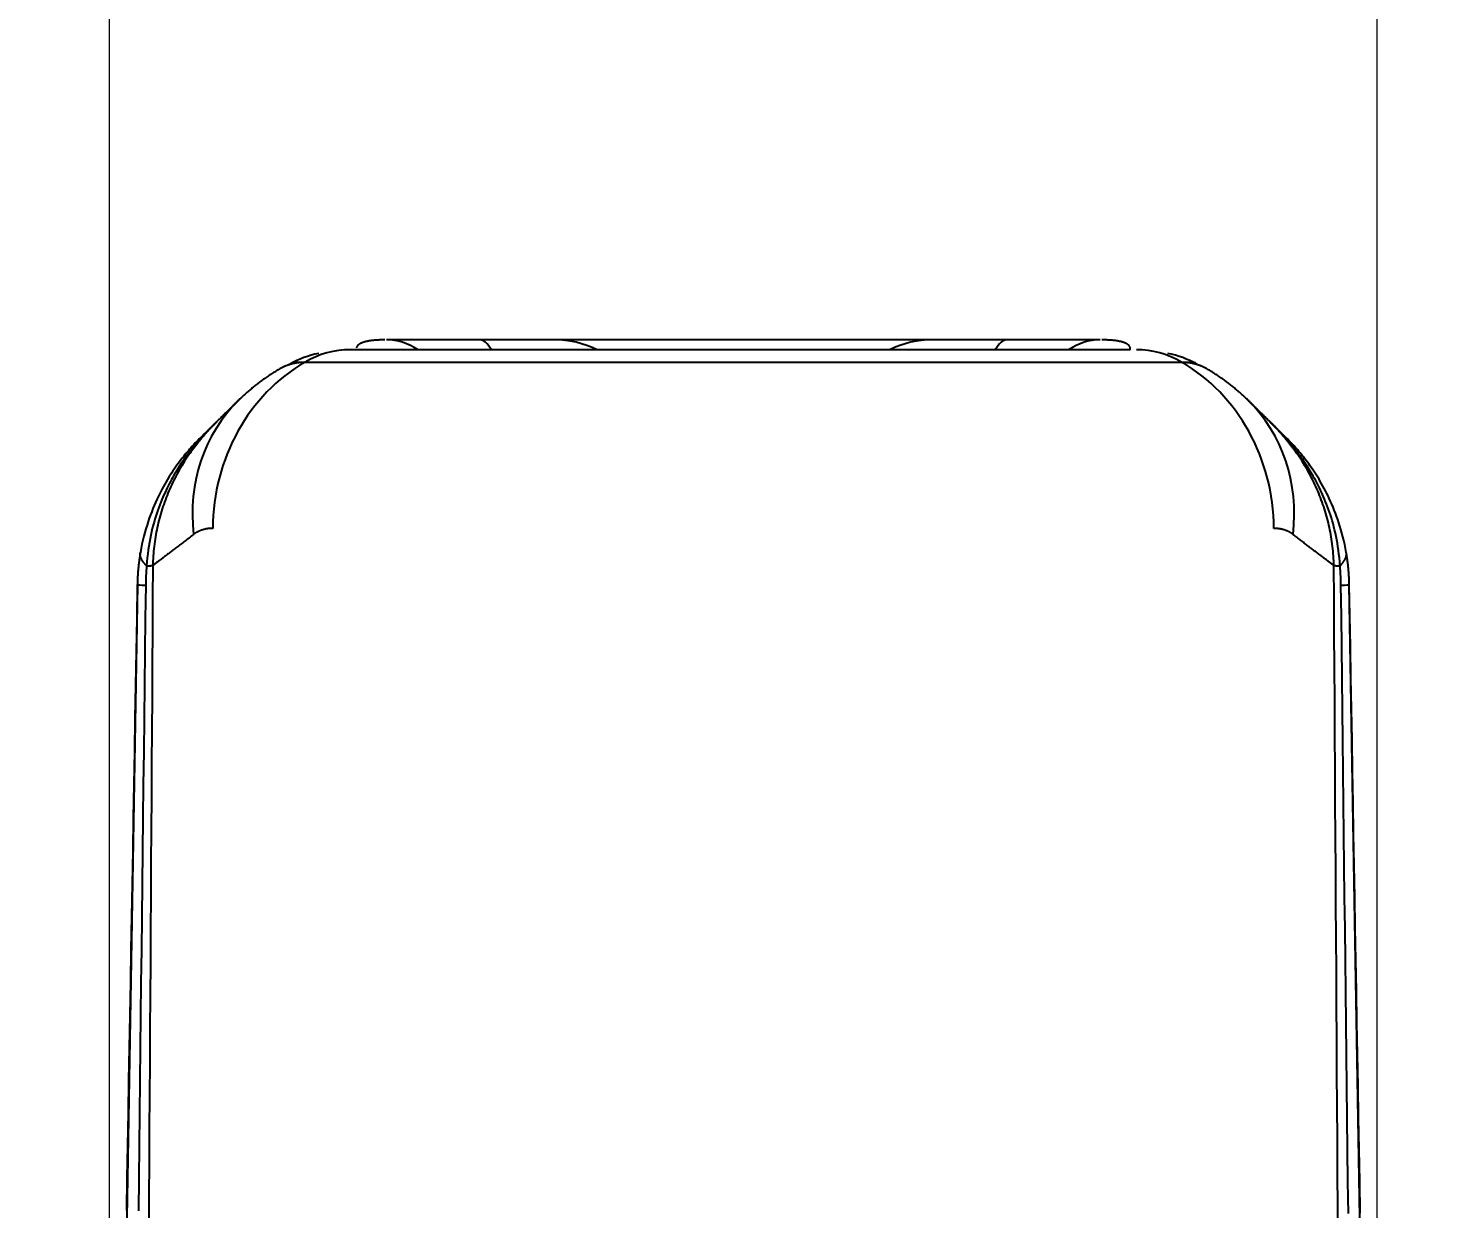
# Model space of a CAD drawing. Extents: x 0 to 395, y 0 to 289.
# Drawn here: x 111.27 to 117.93, y 186.75 to 192.33 of the extents above; entities that cross this region are included whole.
import ezdxf

# ---------------------------------------------------------------- set-up
doc = ezdxf.new("R2010")
doc.units = 0
doc.header["$LTSCALE"] = 10
doc.header["$MEASUREMENT"] = 0
doc.header["$PDMODE"] = 3
doc.header["$PDSIZE"] = -10
doc.layers.get('0').update_dxf_attribs({"linetype": 'CONTINUOUS'})
doc.layers.get('DEFPOINTS').update_dxf_attribs({"linetype": 'CONTINUOUS'})
doc.layers.add('1', color=7, linetype='CONTINUOUS')
doc.styles.add('Daelim Dimension', font='')
doc.styles.get('Daelim Dimension').set_extended_font_data('나눔고딕')
doc.dimstyles.new('DEFAULT', dxfattribs={"dimscale": 2, "dimtxt": 2, "dimasz": 2, "dimexe": 0, "dimexo": 2, "dimgap": 1, "dimtad": 1, "dimdec": 0, "dimzin": 9, "dimdsep": 46, "dimtxsty": 'Daelim Dimension', "dimcen": 0.5, "dimclrd": 5, "dimclre": 5, "dimclrt": 256, "dimadec": 1, "dimazin": 0, "dimtfac": 1, "dimtdec": 0, "dimtix": 1, "dimtmove": 0, "dimatfit": 3, "dimfxl": 1, "dimtolj": 1, "dimtzin": 1, "dimlwd": 9, "dimlwe": 9, "dimarcsym": 0})

# ---------------------------------------------------------------- blocks, each defined once
blk = doc.blocks.new('*D6')
at = {"color": 5, "linetype": 'ByBlock', "lineweight": 9, "ltscale": 0.5, "transparency": 16777216}
for p, q in [((107.6527, 193.7396), (103.6527, 193.7396)), ((111.6527, 185.938), (111.6527, 193.7396)), ((111.6527, 193.7396), (117.6527, 193.7396)), ((117.6527, 185.938), (117.6527, 193.7396)), ((121.6527, 193.7396), (157.6944, 193.7396))]:
    blk.add_line(p, q, dxfattribs=at)
at = {"color": 5, "ltscale": 0.5, "transparency": 16777216}
for points in [[(107.6527, 194.4062), (107.6527, 193.0729), (111.6527, 193.7396)], [(121.6527, 194.4062), (121.6527, 193.0729), (117.6527, 193.7396)]]:
    blk.add_solid(points, dxfattribs=at)
at = {"layer": 'DEFPOINTS', "color": 0, "ltscale": 0.5, "transparency": 16777216}
for p in [(117.6527, 193.7396), (111.6527, 181.938), (117.6527, 181.938)]:
    blk.add_point(p, dxfattribs=at)
at = {"color": 7, "ltscale": 0.5, "transparency": 16777216, "insert": (150.2824, 199.5722), "char_height": 6, "attachment_point": 5, "style": 'Daelim Dimension'}
blk.add_mtext('\\A1;%%C6', dxfattribs=at)
blk = doc.blocks.new('*D9')
at = {"color": 5, "linetype": 'ByBlock', "lineweight": 9, "ltscale": 0.5, "transparency": 16777216}
for p, q in [((109.2033, 190.8588), (56.3794, 190.8588)), ((56.3794, 186.8588), (56.3794, 118.1792)), ((100.8379, 114.1792), (56.3794, 114.1792))]:
    blk.add_line(p, q, dxfattribs=at)
at = {"color": 5, "ltscale": 0.5, "transparency": 16777216}
for points in [[(55.7128, 186.8588), (57.0461, 186.8588), (56.3794, 190.8588)], [(55.7128, 118.1792), (57.0461, 118.1792), (56.3794, 114.1792)]]:
    blk.add_solid(points, dxfattribs=at)
at = {"layer": 'DEFPOINTS', "color": 0, "ltscale": 0.5, "transparency": 16777216}
for p in [(113.2033, 190.8588), (56.3794, 114.1792), (104.8379, 114.1792)]:
    blk.add_point(p, dxfattribs=at)
at = {"color": 7, "ltscale": 0.5, "transparency": 16777216, "insert": (51.1777, 152.519), "char_height": 6, "attachment_point": 5, "rotation": 90, "style": 'Daelim Dimension'}
blk.add_mtext('\\A1;77', dxfattribs=at)

msp = doc.modelspace()

# ---------------------------------------------------------------- linework, layer by layer
at = {"layer": '1'}
for p, q in [((116.3416, 190.8588), (112.9637, 190.8588)), ((116.4843, 190.8121), (112.7924, 190.8121)), ((112.5257, 190.7538), (116.7824, 190.7538))]:
    msp.add_line(p, q, dxfattribs=at)
for points in [[(112.9552, 190.8586), (112.9503, 190.8586), (112.9455, 190.8585), (112.9408, 190.8584), (112.9362, 190.8583), (112.9317, 190.8582), (112.9273, 190.858), (112.9229, 190.8578), (112.9187, 190.8575), (112.9146, 190.8573), (112.9105, 190.857), (112.9066, 190.8566), (112.9027, 190.8563), (112.8989, 190.8559), (112.8953, 190.8555), (112.8917, 190.855), (112.8882, 190.8545), (112.8847, 190.854), (112.8814, 190.8535), (112.8782, 190.8529), (112.875, 190.8523), (112.8719, 190.8517), (112.8689, 190.8511), (112.866, 190.8504), (112.8632, 190.8497), (112.8605, 190.8489), (112.8578, 190.8481), (112.8552, 190.8473), (112.8527, 190.8465), (112.8503, 190.8456), (112.848, 190.8448), (112.8457, 190.8438), (112.8435, 190.8429), (112.8414, 190.8419), (112.8395, 190.8409), (112.8375, 190.8399), (112.8357, 190.8388), (112.834, 190.8377), (112.8324, 190.8366), (112.8309, 190.8354), (112.8295, 190.8342), (112.8282, 190.833), (112.8271, 190.8317), (112.826, 190.8305), (112.8251, 190.8291), (112.8243, 190.8278), (112.8236, 190.8264), (112.823, 190.825), (112.8225, 190.8236), (112.8222, 190.8221), (112.8221, 190.8206)], [(113.4035, 190.8588), (113.3926, 190.8588), (113.3819, 190.8588), (113.3712, 190.8588), (113.3606, 190.8588), (113.3501, 190.8588), (113.3397, 190.8588), (113.3294, 190.8588), (113.3192, 190.8588), (113.3091, 190.8588), (113.299, 190.8588), (113.2891, 190.8588), (113.2792, 190.8588), (113.2694, 190.8588), (113.2597, 190.8588), (113.2501, 190.8588), (113.2406, 190.8588), (113.2311, 190.8588), (113.2218, 190.8588), (113.2125, 190.8588), (113.2033, 190.8588), (113.1942, 190.8588), (113.1851, 190.8588), (113.1762, 190.8588), (113.1673, 190.8588), (113.1585, 190.8588), (113.1498, 190.8588), (113.1412, 190.8588), (113.1326, 190.8588), (113.1241, 190.8588), (113.1157, 190.8588), (113.1074, 190.8588), (113.0991, 190.8588), (113.091, 190.8588), (113.0829, 190.8588), (113.0749, 190.8588), (113.0669, 190.8588), (113.0591, 190.8588), (113.0513, 190.8588), (113.0436, 190.8588), (113.0359, 190.8588), (113.0284, 190.8588), (113.0209, 190.8588), (113.0135, 190.8588), (113.0061, 190.8588), (112.9989, 190.8588), (112.9917, 190.8588), (112.9846, 190.8588), (112.9776, 190.8588), (112.9706, 190.8588), (112.9637, 190.8588)], [(113.756, 190.8588), (113.7528, 190.8588), (113.7493, 190.8588), (113.7456, 190.8588), (113.7416, 190.8588), (113.7374, 190.8588), (113.7329, 190.8588), (113.7282, 190.8588), (113.7233, 190.8588), (113.7182, 190.8588), (113.713, 190.8588), (113.7076, 190.8588), (113.702, 190.8588), (113.6963, 190.8588), (113.6904, 190.8588), (113.6844, 190.8588), (113.6783, 190.8588), (113.6721, 190.8588), (113.6658, 190.8588), (113.6594, 190.8588), (113.6529, 190.8588), (113.6463, 190.8588), (113.6397, 190.8588), (113.633, 190.8588), (113.6262, 190.8588), (113.6193, 190.8588), (113.6124, 190.8588), (113.6053, 190.8588), (113.5982, 190.8588), (113.591, 190.8588), (113.5837, 190.8588), (113.5763, 190.8588), (113.5688, 190.8588), (113.5612, 190.8588), (113.5534, 190.8588), (113.5455, 190.8588), (113.5375, 190.8588), (113.5293, 190.8588), (113.5209, 190.8588), (113.5122, 190.8588), (113.5034, 190.8588), (113.4944, 190.8588), (113.4852, 190.8588), (113.4757, 190.8588), (113.466, 190.8588), (113.4561, 190.8588), (113.446, 190.8588), (113.4357, 190.8588), (113.4252, 190.8588), (113.4144, 190.8588), (113.4035, 190.8588)], [(115.9019, 190.8588), (115.8917, 190.8588), (115.8817, 190.8588), (115.8717, 190.8588), (115.8619, 190.8588), (115.8522, 190.8588), (115.8426, 190.8588), (115.8331, 190.8588), (115.8238, 190.8588), (115.8145, 190.8588), (115.8053, 190.8588), (115.7963, 190.8588), (115.7873, 190.8588), (115.7785, 190.8588), (115.7698, 190.8588), (115.7612, 190.8588), (115.7526, 190.8588), (115.7442, 190.8588), (115.736, 190.8588), (115.7278, 190.8588), (115.7197, 190.8588), (115.7118, 190.8588), (115.7039, 190.8588), (115.6962, 190.8588), (115.6886, 190.8588), (115.6811, 190.8588), (115.6737, 190.8588), (115.6664, 190.8588), (115.6593, 190.8588), (115.6523, 190.8588), (115.6455, 190.8588), (115.6388, 190.8588), (115.6323, 190.8588), (115.6259, 190.8588), (115.6198, 190.8588), (115.6138, 190.8588), (115.608, 190.8588), (115.6024, 190.8588), (115.597, 190.8588), (115.5918, 190.8588), (115.5869, 190.8588), (115.5822, 190.8588), (115.5776, 190.8588), (115.5733, 190.8588), (115.5692, 190.8588), (115.5654, 190.8588), (115.5617, 190.8588), (115.5583, 190.8588), (115.5551, 190.8588), (115.5521, 190.8588), (115.5493, 190.8588)], [(116.3416, 190.8588), (116.3349, 190.8588), (116.3281, 190.8588), (116.3213, 190.8588), (116.3144, 190.8588), (116.3074, 190.8588), (116.3003, 190.8588), (116.2932, 190.8588), (116.286, 190.8588), (116.2787, 190.8588), (116.2713, 190.8588), (116.2639, 190.8588), (116.2563, 190.8588), (116.2488, 190.8588), (116.2411, 190.8588), (116.2334, 190.8588), (116.2255, 190.8588), (116.2177, 190.8588), (116.2097, 190.8588), (116.2017, 190.8588), (116.1936, 190.8588), (116.1854, 190.8588), (116.1771, 190.8588), (116.1687, 190.8588), (116.1603, 190.8588), (116.1517, 190.8588), (116.1431, 190.8588), (116.1344, 190.8588), (116.1255, 190.8588), (116.1166, 190.8588), (116.1075, 190.8588), (116.0984, 190.8588), (116.0891, 190.8588), (116.0797, 190.8588), (116.0702, 190.8588), (116.0606, 190.8588), (116.0508, 190.8588), (116.0409, 190.8588), (116.031, 190.8588), (116.0209, 190.8588), (116.0106, 190.8588), (116.0003, 190.8588), (115.9898, 190.8588), (115.9793, 190.8588), (115.9686, 190.8588), (115.9577, 190.8588), (115.9468, 190.8588), (115.9358, 190.8588), (115.9246, 190.8588), (115.9133, 190.8588), (115.9019, 190.8588)], [(116.4843, 190.8121), (116.4832, 190.8221), (116.4829, 190.8236), (116.4824, 190.825), (116.4819, 190.8264), (116.4812, 190.8278), (116.4803, 190.8291), (116.4794, 190.8304), (116.4783, 190.8317), (116.4772, 190.833), (116.4759, 190.8342), (116.4745, 190.8354), (116.473, 190.8366), (116.4714, 190.8377), (116.4697, 190.8388), (116.4679, 190.8399), (116.4659, 190.8409), (116.464, 190.8419), (116.4619, 190.8429), (116.4597, 190.8438), (116.4574, 190.8447), (116.4551, 190.8456), (116.4527, 190.8465), (116.4502, 190.8473), (116.4476, 190.8481), (116.4449, 190.8489), (116.4422, 190.8497), (116.4393, 190.8504), (116.4364, 190.8511), (116.4334, 190.8517), (116.4304, 190.8523), (116.4272, 190.8529), (116.424, 190.8535), (116.4206, 190.854), (116.4172, 190.8545), (116.4137, 190.855), (116.4101, 190.8555), (116.4064, 190.8559), (116.4027, 190.8563), (116.3988, 190.8566), (116.3948, 190.857), (116.3908, 190.8573), (116.3867, 190.8575), (116.3824, 190.8578), (116.3781, 190.858), (116.3737, 190.8582), (116.3692, 190.8583), (116.3646, 190.8584), (116.3599, 190.8585), (116.355, 190.8586), (116.3501, 190.8586)], [(112.4688, 190.7277), (112.4643, 190.7251), (112.4599, 190.7226), (112.4554, 190.7199), (112.451, 190.7173), (112.4466, 190.7147), (112.4421, 190.712), (112.4377, 190.7093), (112.4333, 190.7065), (112.429, 190.7038), (112.4246, 190.701), (112.4202, 190.6982), (112.4159, 190.6954), (112.4116, 190.6926), (112.4073, 190.6897), (112.403, 190.6868), (112.3987, 190.6839), (112.3944, 190.6809), (112.3902, 190.678), (112.3859, 190.675), (112.3817, 190.672), (112.3775, 190.669), (112.3733, 190.6659), (112.3691, 190.6628), (112.365, 190.6598), (112.3608, 190.6566), (112.3567, 190.6535), (112.3526, 190.6503), (112.3485, 190.6472), (112.3444, 190.6439), (112.3403, 190.6407), (112.3363, 190.6375), (112.3323, 190.6342), (112.3283, 190.6309), (112.3243, 190.6276), (112.3203, 190.6243), (112.3163, 190.6209), (112.3124, 190.6176), (112.3085, 190.6142), (112.3046, 190.6108), (112.3007, 190.6073), (112.2968, 190.6039), (112.2929, 190.6004), (112.2891, 190.597), (112.2853, 190.5934), (112.2815, 190.5899), (112.2778, 190.5864), (112.274, 190.5828), (112.2703, 190.5792), (112.2666, 190.5756), (112.2628, 190.572)], [(112.4688, 190.7277), (112.4694, 190.7281), (112.4701, 190.7284), (112.4708, 190.7288), (112.4714, 190.7291), (112.4721, 190.7295), (112.4728, 190.7299), (112.4734, 190.7302), (112.4741, 190.7306), (112.4748, 190.7309), (112.4755, 190.7313), (112.4762, 190.7316), (112.4769, 190.732), (112.4776, 190.7323), (112.4784, 190.7327), (112.4791, 190.733), (112.4798, 190.7333), (112.4805, 190.7337), (112.4813, 190.734), (112.482, 190.7343), (112.4827, 190.7346), (112.4835, 190.735), (112.4842, 190.7353), (112.485, 190.7356), (112.4857, 190.7359), (112.4865, 190.7362), (112.4872, 190.7365), (112.488, 190.7369), (112.4888, 190.7372), (112.4895, 190.7375), (112.4903, 190.7378), (112.4911, 190.7381), (112.4919, 190.7384), (112.4927, 190.7387), (112.4935, 190.739), (112.4943, 190.7393), (112.4951, 190.7395), (112.4959, 190.7398), (112.4967, 190.7401), (112.4975, 190.7404), (112.4983, 190.7407), (112.4992, 190.741), (112.5, 190.7413), (112.5008, 190.7415), (112.5017, 190.7418), (112.5025, 190.7421), (112.5034, 190.7424), (112.5042, 190.7427), (112.5051, 190.7429), (112.506, 190.7432), (112.5068, 190.7435)], [(112.5068, 190.7435), (112.5082, 190.7439), (112.5096, 190.7443), (112.511, 190.7447), (112.5124, 190.7451), (112.5138, 190.7455), (112.5152, 190.7459), (112.5166, 190.7462), (112.518, 190.7466), (112.5194, 190.747), (112.5209, 190.7473), (112.5223, 190.7476), (112.5237, 190.7479), (112.5251, 190.7483), (112.5265, 190.7486), (112.5279, 190.7489), (112.5293, 190.7491), (112.5307, 190.7494), (112.5322, 190.7497), (112.5336, 190.7499), (112.535, 190.7502), (112.5364, 190.7504), (112.5378, 190.7507), (112.5393, 190.7509), (112.5407, 190.7511), (112.5421, 190.7513), (112.5436, 190.7515), (112.545, 190.7517), (112.5464, 190.7519), (112.5479, 190.7521), (112.5493, 190.7522), (112.5507, 190.7524), (112.5522, 190.7526), (112.5536, 190.7527), (112.555, 190.7528), (112.5565, 190.753), (112.5579, 190.7531), (112.5594, 190.7532), (112.5608, 190.7533), (112.5623, 190.7534), (112.5637, 190.7534), (112.5652, 190.7535), (112.5666, 190.7536), (112.5681, 190.7537), (112.5695, 190.7537), (112.571, 190.7537), (112.5724, 190.7538), (112.5739, 190.7538), (112.5753, 190.7538), (112.5768, 190.7538), (112.5782, 190.7538)], [(116.7271, 190.7538), (116.7286, 190.7538), (116.7301, 190.7538), (116.7317, 190.7538), (116.7332, 190.7538), (116.7347, 190.7537), (116.7362, 190.7537), (116.7377, 190.7536), (116.7392, 190.7536), (116.7406, 190.7535), (116.7421, 190.7534), (116.7436, 190.7533), (116.7451, 190.7532), (116.7466, 190.7531), (116.748, 190.753), (116.7495, 190.7529), (116.751, 190.7528), (116.7524, 190.7526), (116.7539, 190.7525), (116.7553, 190.7523), (116.7568, 190.7522), (116.7582, 190.752), (116.7597, 190.7518), (116.7611, 190.7516), (116.7625, 190.7514), (116.764, 190.7512), (116.7654, 190.751), (116.7668, 190.7508), (116.7682, 190.7506), (116.7696, 190.7503), (116.771, 190.7501), (116.7725, 190.7498), (116.7739, 190.7496), (116.7753, 190.7493), (116.7767, 190.749), (116.778, 190.7487), (116.7794, 190.7484), (116.7808, 190.7481), (116.7822, 190.7478), (116.7836, 190.7475), (116.7849, 190.7472), (116.7863, 190.7468), (116.7877, 190.7465), (116.789, 190.7462), (116.7904, 190.7458), (116.7918, 190.7454), (116.7931, 190.7451), (116.7945, 190.7447), (116.7958, 190.7443), (116.7972, 190.7439), (116.7985, 190.7435)], [(116.7985, 190.7435), (116.7994, 190.7432), (116.8004, 190.7429), (116.8013, 190.7426), (116.8022, 190.7423), (116.8031, 190.742), (116.804, 190.7417), (116.8049, 190.7414), (116.8058, 190.7411), (116.8067, 190.7408), (116.8075, 190.7405), (116.8084, 190.7402), (116.8092, 190.7399), (116.8101, 190.7396), (116.8109, 190.7393), (116.8117, 190.739), (116.8126, 190.7387), (116.8134, 190.7384), (116.8142, 190.7381), (116.815, 190.7378), (116.8158, 190.7375), (116.8165, 190.7372), (116.8173, 190.7369), (116.8181, 190.7366), (116.8189, 190.7362), (116.8196, 190.7359), (116.8204, 190.7356), (116.8211, 190.7353), (116.8218, 190.735), (116.8226, 190.7347), (116.8233, 190.7343), (116.824, 190.734), (116.8247, 190.7337), (116.8254, 190.7334), (116.8261, 190.7331), (116.8268, 190.7327), (116.8275, 190.7324), (116.8282, 190.7321), (116.8289, 190.7317), (116.8295, 190.7314), (116.8302, 190.7311), (116.8309, 190.7307), (116.8315, 190.7304), (116.8322, 190.7301), (116.8328, 190.7297), (116.8334, 190.7294), (116.834, 190.7291), (116.8347, 190.7287), (116.8353, 190.7284), (116.8359, 190.7281), (116.8365, 190.7277)], [(117.0425, 190.572), (117.0388, 190.5756), (117.0351, 190.5792), (117.0313, 190.5828), (117.0276, 190.5864), (117.0238, 190.5899), (117.02, 190.5935), (117.0162, 190.597), (117.0124, 190.6004), (117.0085, 190.6039), (117.0046, 190.6074), (117.0008, 190.6108), (116.9969, 190.6142), (116.9929, 190.6176), (116.989, 190.621), (116.985, 190.6243), (116.981, 190.6276), (116.977, 190.631), (116.973, 190.6342), (116.969, 190.6375), (116.965, 190.6408), (116.9609, 190.644), (116.9568, 190.6472), (116.9527, 190.6504), (116.9486, 190.6535), (116.9445, 190.6567), (116.9403, 190.6598), (116.9361, 190.6629), (116.932, 190.666), (116.9278, 190.669), (116.9236, 190.672), (116.9193, 190.6751), (116.9151, 190.678), (116.9108, 190.681), (116.9066, 190.6839), (116.9023, 190.6868), (116.898, 190.6897), (116.8937, 190.6926), (116.8893, 190.6954), (116.885, 190.6983), (116.8807, 190.7011), (116.8763, 190.7038), (116.8719, 190.7066), (116.8675, 190.7093), (116.8631, 190.712), (116.8587, 190.7147), (116.8543, 190.7174), (116.8498, 190.72), (116.8454, 190.7226), (116.8409, 190.7252), (116.8365, 190.7277)], [(112.2628, 190.572), (112.2603, 190.5695), (112.2578, 190.5671), (112.2553, 190.5646), (112.2528, 190.5622), (112.2504, 190.5598), (112.2479, 190.5574), (112.2455, 190.555), (112.2431, 190.5526), (112.2407, 190.5503), (112.2384, 190.548), (112.236, 190.5457), (112.2337, 190.5434), (112.2314, 190.5411), (112.2291, 190.5389), (112.2269, 190.5367), (112.2246, 190.5345), (112.2224, 190.5323), (112.2202, 190.5301), (112.218, 190.528), (112.2158, 190.5258), (112.2137, 190.5237), (112.2115, 190.5216), (112.2094, 190.5196), (112.2073, 190.5175), (112.2053, 190.5155), (112.2032, 190.5134), (112.2012, 190.5114), (112.1992, 190.5095), (112.1972, 190.5075), (112.1952, 190.5055), (112.1932, 190.5036), (112.1913, 190.5017), (112.1893, 190.4998), (112.1874, 190.4979), (112.1855, 190.4961), (112.1837, 190.4942), (112.1818, 190.4924), (112.18, 190.4906), (112.1782, 190.4888), (112.1764, 190.487), (112.1746, 190.4853), (112.1728, 190.4835), (112.171, 190.4818), (112.1693, 190.4801), (112.1676, 190.4784), (112.1659, 190.4768), (112.1642, 190.4751), (112.1625, 190.4735), (112.1609, 190.4718), (112.1593, 190.4702)], [(117.1461, 190.4702), (117.1443, 190.472), (117.1424, 190.4738), (117.1406, 190.4757), (117.1387, 190.4775), (117.1368, 190.4793), (117.1349, 190.4812), (117.133, 190.4831), (117.1311, 190.4849), (117.1292, 190.4868), (117.1273, 190.4887), (117.1253, 190.4906), (117.1234, 190.4926), (117.1214, 190.4945), (117.1194, 190.4964), (117.1174, 190.4984), (117.1155, 190.5003), (117.1134, 190.5023), (117.1114, 190.5043), (117.1094, 190.5063), (117.1074, 190.5083), (117.1053, 190.5103), (117.1033, 190.5123), (117.1012, 190.5143), (117.0991, 190.5164), (117.0971, 190.5184), (117.095, 190.5205), (117.0929, 190.5225), (117.0908, 190.5246), (117.0887, 190.5267), (117.0865, 190.5288), (117.0844, 190.5308), (117.0823, 190.5329), (117.0801, 190.5351), (117.078, 190.5372), (117.0758, 190.5393), (117.0736, 190.5414), (117.0715, 190.5436), (117.0693, 190.5457), (117.0671, 190.5479), (117.0649, 190.55), (117.0627, 190.5522), (117.0605, 190.5544), (117.0582, 190.5566), (117.056, 190.5588), (117.0538, 190.561), (117.0515, 190.5632), (117.0493, 190.5654), (117.047, 190.5676), (117.0448, 190.5698), (117.0425, 190.572)], [(112.1593, 190.4702), (112.1565, 190.4675), (112.1537, 190.4647), (112.151, 190.462), (112.1482, 190.4592), (112.1455, 190.4565), (112.1427, 190.4537), (112.14, 190.4509), (112.1373, 190.4481), (112.1346, 190.4452), (112.1319, 190.4424), (112.1293, 190.4396), (112.1266, 190.4367), (112.1239, 190.4339), (112.1213, 190.431), (112.1186, 190.4281), (112.116, 190.4253), (112.1134, 190.4224), (112.1108, 190.4195), (112.1082, 190.4165), (112.1056, 190.4136), (112.103, 190.4107), (112.1005, 190.4077), (112.0979, 190.4048), (112.0954, 190.4018), (112.0928, 190.3989), (112.0903, 190.3959), (112.0878, 190.3929), (112.0853, 190.3899), (112.0828, 190.3869), (112.0803, 190.3839), (112.0779, 190.3808), (112.0754, 190.3778), (112.073, 190.3748), (112.0705, 190.3717), (112.0681, 190.3686), (112.0657, 190.3656), (112.0633, 190.3625), (112.0609, 190.3594), (112.0585, 190.3563), (112.0562, 190.3532), (112.0538, 190.3501), (112.0515, 190.3469), (112.0491, 190.3438), (112.0468, 190.3407), (112.0445, 190.3375), (112.0422, 190.3343), (112.0399, 190.3312), (112.0377, 190.328), (112.0354, 190.3248), (112.0332, 190.3216)], [(112.1593, 190.4702), (112.1568, 190.4678), (112.1543, 190.4653), (112.1518, 190.4629), (112.1494, 190.4604), (112.1469, 190.458), (112.1445, 190.4555), (112.142, 190.453), (112.1396, 190.4505), (112.1372, 190.4481), (112.1347, 190.4456), (112.1323, 190.4431), (112.1299, 190.4406), (112.1275, 190.4381), (112.1251, 190.4356), (112.1227, 190.4331), (112.1204, 190.4306), (112.118, 190.4281), (112.1156, 190.4256), (112.1133, 190.4231), (112.1109, 190.4205), (112.1086, 190.418), (112.1063, 190.4155), (112.104, 190.413), (112.1016, 190.4104), (112.0993, 190.4079), (112.097, 190.4054), (112.0948, 190.4028), (112.0925, 190.4003), (112.0902, 190.3977), (112.0879, 190.3952), (112.0857, 190.3927), (112.0834, 190.3901), (112.0812, 190.3876), (112.079, 190.385), (112.0767, 190.3824), (112.0745, 190.3799), (112.0723, 190.3773), (112.0701, 190.3747), (112.0679, 190.3722), (112.0657, 190.3696), (112.0636, 190.367), (112.0614, 190.3645), (112.0592, 190.3619), (112.0571, 190.3593), (112.0549, 190.3567), (112.0528, 190.3541), (112.0507, 190.3515), (112.0486, 190.349), (112.0464, 190.3464), (112.0443, 190.3438)], [(112.1593, 190.4702), (112.1577, 190.4687), (112.1562, 190.4672), (112.1546, 190.4657), (112.1531, 190.4642), (112.1515, 190.4627), (112.15, 190.4611), (112.1485, 190.4596), (112.1469, 190.4581), (112.1454, 190.4566), (112.1438, 190.4551), (112.1423, 190.4536), (112.1407, 190.452), (112.1392, 190.4505), (112.1377, 190.449), (112.1361, 190.4475), (112.1346, 190.446), (112.1331, 190.4445), (112.1315, 190.443), (112.13, 190.4415), (112.1285, 190.44), (112.1269, 190.4385), (112.1254, 190.437), (112.1239, 190.4355), (112.1224, 190.434), (112.1208, 190.4325), (112.1193, 190.431), (112.1178, 190.4295), (112.1163, 190.428), (112.1148, 190.4265), (112.1133, 190.4251), (112.1118, 190.4236), (112.1103, 190.4221), (112.1087, 190.4206), (112.1072, 190.4191), (112.1057, 190.4176), (112.1042, 190.4162), (112.1027, 190.4147), (112.1012, 190.4132), (112.0997, 190.4117), (112.0982, 190.4103), (112.0967, 190.4088), (112.0952, 190.4073), (112.0937, 190.4059), (112.0923, 190.4044), (112.0908, 190.4029), (112.0893, 190.4015), (112.0878, 190.4), (112.0863, 190.3985), (112.0848, 190.3971), (112.0833, 190.3956)], [(117.222, 190.3956), (117.2204, 190.3972), (117.2188, 190.3987), (117.2173, 190.4003), (117.2157, 190.4018), (117.2141, 190.4034), (117.2126, 190.4049), (117.211, 190.4065), (117.2094, 190.408), (117.2079, 190.4095), (117.2063, 190.4111), (117.2047, 190.4126), (117.2032, 190.4141), (117.2016, 190.4156), (117.2001, 190.4172), (117.1986, 190.4187), (117.197, 190.4202), (117.1955, 190.4217), (117.1939, 190.4232), (117.1924, 190.4247), (117.1909, 190.4262), (117.1893, 190.4277), (117.1878, 190.4292), (117.1863, 190.4307), (117.1848, 190.4322), (117.1832, 190.4337), (117.1817, 190.4352), (117.1802, 190.4367), (117.1787, 190.4382), (117.1772, 190.4397), (117.1757, 190.4412), (117.1742, 190.4426), (117.1727, 190.4441), (117.1712, 190.4456), (117.1697, 190.4471), (117.1682, 190.4485), (117.1667, 190.45), (117.1652, 190.4515), (117.1637, 190.4529), (117.1622, 190.4544), (117.1607, 190.4559), (117.1592, 190.4573), (117.1578, 190.4588), (117.1563, 190.4602), (117.1548, 190.4617), (117.1533, 190.4631), (117.1519, 190.4645), (117.1504, 190.466), (117.149, 190.4674), (117.1475, 190.4688), (117.1461, 190.4702)], [(117.261, 190.3438), (117.2588, 190.3465), (117.2565, 190.3493), (117.2543, 190.352), (117.252, 190.3548), (117.2498, 190.3575), (117.2475, 190.3602), (117.2452, 190.3629), (117.243, 190.3656), (117.2407, 190.3683), (117.2384, 190.371), (117.2362, 190.3737), (117.2339, 190.3763), (117.2316, 190.379), (117.2293, 190.3816), (117.2271, 190.3842), (117.2248, 190.3868), (117.2225, 190.3895), (117.2202, 190.3921), (117.2179, 190.3946), (117.2156, 190.3972), (117.2133, 190.3998), (117.211, 190.4024), (117.2087, 190.4049), (117.2064, 190.4075), (117.2041, 190.41), (117.2018, 190.4125), (117.1995, 190.415), (117.1972, 190.4175), (117.1949, 190.42), (117.1926, 190.4225), (117.1902, 190.425), (117.1879, 190.4275), (117.1856, 190.4299), (117.1833, 190.4324), (117.181, 190.4348), (117.1786, 190.4373), (117.1763, 190.4397), (117.174, 190.4421), (117.1717, 190.4445), (117.1693, 190.4469), (117.167, 190.4493), (117.1647, 190.4516), (117.1624, 190.454), (117.16, 190.4563), (117.1577, 190.4587), (117.1554, 190.461), (117.1531, 190.4633), (117.1507, 190.4656), (117.1484, 190.4679), (117.1461, 190.4702)], [(117.2722, 190.3216), (117.2699, 190.3248), (117.2677, 190.328), (117.2654, 190.3312), (117.2631, 190.3343), (117.2608, 190.3375), (117.2585, 190.3407), (117.2562, 190.3438), (117.2539, 190.3469), (117.2515, 190.3501), (117.2492, 190.3532), (117.2468, 190.3563), (117.2444, 190.3594), (117.242, 190.3625), (117.2396, 190.3656), (117.2372, 190.3686), (117.2348, 190.3717), (117.2324, 190.3748), (117.2299, 190.3778), (117.2275, 190.3808), (117.225, 190.3839), (117.2225, 190.3869), (117.22, 190.3899), (117.2175, 190.3929), (117.215, 190.3959), (117.2125, 190.3989), (117.21, 190.4018), (117.2074, 190.4048), (117.2049, 190.4077), (117.2023, 190.4107), (117.1997, 190.4136), (117.1972, 190.4165), (117.1946, 190.4195), (117.1919, 190.4224), (117.1893, 190.4253), (117.1867, 190.4281), (117.1841, 190.431), (117.1814, 190.4339), (117.1788, 190.4367), (117.1761, 190.4396), (117.1734, 190.4424), (117.1707, 190.4452), (117.168, 190.4481), (117.1653, 190.4508), (117.1626, 190.4536), (117.1599, 190.4564), (117.1571, 190.4592), (117.1544, 190.462), (117.1516, 190.4647), (117.1489, 190.4675), (117.1461, 190.4702)], [(112.0833, 190.3956), (112.0786, 190.391), (112.0738, 190.3862), (112.0689, 190.3812), (112.0639, 190.376), (112.0587, 190.3706), (112.0535, 190.365), (112.0482, 190.3593), (112.0427, 190.3533), (112.0372, 190.3472), (112.0316, 190.3408), (112.0259, 190.3342), (112.0201, 190.3274), (112.0143, 190.3205), (112.0084, 190.3132), (112.0024, 190.3058), (111.9963, 190.2982), (111.9903, 190.2903), (111.9841, 190.2822), (111.978, 190.2739), (111.9717, 190.2653), (111.9655, 190.2565), (111.9592, 190.2475), (111.9529, 190.2381), (111.9466, 190.2285), (111.9402, 190.2187), (111.9338, 190.2085), (111.9275, 190.198), (111.9211, 190.1873), (111.9147, 190.1762), (111.9083, 190.1648), (111.9019, 190.153), (111.8956, 190.1409), (111.8893, 190.1285), (111.883, 190.1157), (111.8768, 190.1025), (111.8706, 190.0889), (111.8645, 190.0749), (111.8585, 190.0605), (111.8526, 190.0456), (111.8467, 190.0304), (111.8411, 190.0147), (111.8355, 189.9985), (111.8302, 189.982), (111.825, 189.9649), (111.82, 189.9474), (111.8152, 189.9294), (111.8107, 189.9109), (111.8065, 189.892), (111.8025, 189.8726), (111.7989, 189.8527)], [(117.5065, 189.8527), (117.503, 189.8719), (117.4992, 189.8907), (117.4951, 189.9089), (117.4908, 189.9268), (117.4862, 189.9441), (117.4815, 189.961), (117.4766, 189.9774), (117.4715, 189.9934), (117.4662, 190.009), (117.4609, 190.0242), (117.4553, 190.039), (117.4497, 190.0534), (117.444, 190.0674), (117.4382, 190.0811), (117.4323, 190.0944), (117.4263, 190.1073), (117.4203, 190.1199), (117.4143, 190.1321), (117.4082, 190.144), (117.4021, 190.1555), (117.3959, 190.1668), (117.3898, 190.1777), (117.3836, 190.1884), (117.3775, 190.1987), (117.3713, 190.2088), (117.3652, 190.2186), (117.3591, 190.2281), (117.353, 190.2374), (117.3469, 190.2464), (117.3408, 190.2551), (117.3348, 190.2637), (117.3288, 190.272), (117.3228, 190.2801), (117.3169, 190.288), (117.3109, 190.2957), (117.3051, 190.3032), (117.2993, 190.3104), (117.2935, 190.3175), (117.2878, 190.3243), (117.2822, 190.331), (117.2765, 190.3376), (117.2709, 190.3441), (117.2652, 190.3505), (117.2594, 190.3568), (117.2535, 190.3632), (117.2475, 190.3696), (117.2413, 190.3761), (117.235, 190.3826), (117.2286, 190.3891), (117.222, 190.3956)], [(112.0443, 190.3438), (112.0404, 190.3388), (112.0363, 190.3337), (112.0321, 190.3283), (112.0278, 190.3228), (112.0235, 190.3171), (112.0191, 190.3112), (112.0145, 190.305), (112.01, 190.2987), (112.0053, 190.2922), (112.0006, 190.2854), (111.9958, 190.2785), (111.9909, 190.2713), (111.9861, 190.2639), (111.9811, 190.2563), (111.9762, 190.2485), (111.9712, 190.2405), (111.9662, 190.2323), (111.9611, 190.2238), (111.9561, 190.2152), (111.951, 190.2063), (111.9459, 190.1971), (111.9408, 190.1877), (111.9357, 190.178), (111.9306, 190.1681), (111.9256, 190.1579), (111.9205, 190.1474), (111.9154, 190.1366), (111.9104, 190.1255), (111.9054, 190.1141), (111.9004, 190.1024), (111.8955, 190.0903), (111.8907, 190.0779), (111.8859, 190.0652), (111.8812, 190.0521), (111.8766, 190.0386), (111.8721, 190.0248), (111.8677, 190.0106), (111.8634, 189.996), (111.8593, 189.9811), (111.8553, 189.9657), (111.8515, 189.9499), (111.8479, 189.9338), (111.8446, 189.9172), (111.8414, 189.9002), (111.8385, 189.8828), (111.8359, 189.8649), (111.8335, 189.8466), (111.8315, 189.8279), (111.8298, 189.8088), (111.8285, 189.7893)], [(112.0332, 190.3216), (112.0267, 190.3123), (112.0204, 190.3029), (112.0141, 190.2934), (112.008, 190.2839), (112.002, 190.2743), (111.9961, 190.2647), (111.9903, 190.2549), (111.9846, 190.2451), (111.979, 190.2353), (111.9735, 190.2253), (111.9681, 190.2153), (111.9629, 190.2053), (111.9578, 190.1952), (111.9527, 190.185), (111.9478, 190.1748), (111.9431, 190.1645), (111.9384, 190.1541), (111.9339, 190.1437), (111.9295, 190.1333), (111.9252, 190.1228), (111.921, 190.1122), (111.917, 190.1016), (111.913, 190.0909), (111.9092, 190.0802), (111.9056, 190.0695), (111.9021, 190.0587), (111.8987, 190.0479), (111.8954, 190.037), (111.8922, 190.0261), (111.8892, 190.0151), (111.8864, 190.0041), (111.8836, 189.9931), (111.881, 189.9821), (111.8785, 189.971), (111.8762, 189.9599), (111.874, 189.9487), (111.8719, 189.9375), (111.87, 189.9263), (111.8682, 189.9151), (111.8666, 189.9039), (111.865, 189.8926), (111.8637, 189.8813), (111.8624, 189.87), (111.8613, 189.8587), (111.8604, 189.8474), (111.8596, 189.836), (111.8589, 189.8247), (111.8584, 189.8133), (111.8581, 189.802), (111.8578, 189.7906)], [(117.4768, 189.7893), (117.4756, 189.8082), (117.474, 189.8266), (117.472, 189.8447), (117.4698, 189.8623), (117.4673, 189.8795), (117.4646, 189.8963), (117.4617, 189.9127), (117.4585, 189.9287), (117.4551, 189.9443), (117.4515, 189.9595), (117.4478, 189.9744), (117.4439, 189.9889), (117.4399, 190.0031), (117.4358, 190.0169), (117.4315, 190.0304), (117.4271, 190.0435), (117.4226, 190.0563), (117.4181, 190.0689), (117.4135, 190.081), (117.4088, 190.0929), (117.404, 190.1045), (117.3992, 190.1157), (117.3944, 190.1267), (117.3896, 190.1373), (117.3847, 190.1477), (117.3798, 190.1578), (117.3749, 190.1676), (117.37, 190.1772), (117.3651, 190.1865), (117.3602, 190.1956), (117.3553, 190.2045), (117.3504, 190.2132), (117.3455, 190.2216), (117.3406, 190.2299), (117.3358, 190.2379), (117.3309, 190.2458), (117.3261, 190.2534), (117.3213, 190.2608), (117.3166, 190.268), (117.3118, 190.2751), (117.3071, 190.282), (117.3024, 190.2889), (117.2976, 190.2957), (117.2927, 190.3025), (117.2877, 190.3092), (117.2826, 190.3161), (117.2774, 190.3229), (117.2721, 190.3299), (117.2666, 190.3368), (117.261, 190.3438)], [(117.4476, 189.7906), (117.4473, 189.802), (117.4469, 189.8133), (117.4464, 189.8247), (117.4457, 189.8361), (117.4449, 189.8474), (117.444, 189.8587), (117.4429, 189.87), (117.4417, 189.8813), (117.4403, 189.8926), (117.4388, 189.9039), (117.4371, 189.9151), (117.4353, 189.9263), (117.4334, 189.9375), (117.4314, 189.9487), (117.4292, 189.9599), (117.4268, 189.971), (117.4243, 189.9821), (117.4217, 189.9931), (117.419, 190.0041), (117.4161, 190.0151), (117.4131, 190.0261), (117.41, 190.037), (117.4067, 190.0479), (117.4033, 190.0587), (117.3998, 190.0695), (117.3961, 190.0802), (117.3923, 190.0909), (117.3884, 190.1016), (117.3843, 190.1122), (117.3802, 190.1228), (117.3759, 190.1333), (117.3715, 190.1437), (117.3669, 190.1541), (117.3623, 190.1645), (117.3575, 190.1748), (117.3526, 190.185), (117.3476, 190.1952), (117.3425, 190.2053), (117.3372, 190.2153), (117.3318, 190.2253), (117.3264, 190.2353), (117.3208, 190.2451), (117.3151, 190.2549), (117.3093, 190.2647), (117.3034, 190.2743), (117.2973, 190.2839), (117.2912, 190.2934), (117.285, 190.3029), (117.2786, 190.3123), (117.2722, 190.3216)], [(112.1411, 189.9666), (112.139, 189.9666), (112.137, 189.9666), (112.135, 189.9665), (112.133, 189.9664), (112.131, 189.9663), (112.1291, 189.9662), (112.1271, 189.966), (112.1251, 189.9659), (112.1232, 189.9657), (112.1212, 189.9654), (112.1193, 189.9652), (112.1173, 189.9649), (112.1154, 189.9646), (112.1135, 189.9643), (112.1116, 189.964), (112.1096, 189.9636), (112.1077, 189.9632), (112.1058, 189.9628), (112.1039, 189.9624), (112.102, 189.9619), (112.1002, 189.9614), (112.0983, 189.9609), (112.0964, 189.9604), (112.0946, 189.9599), (112.0927, 189.9593), (112.0909, 189.9587), (112.089, 189.9581), (112.0872, 189.9575), (112.0854, 189.9568), (112.0836, 189.9561), (112.0818, 189.9554), (112.0801, 189.9547), (112.0783, 189.954), (112.0766, 189.9532), (112.0749, 189.9524), (112.0732, 189.9516), (112.0715, 189.9508), (112.0698, 189.95), (112.0682, 189.9491), (112.0665, 189.9482), (112.0649, 189.9473), (112.0633, 189.9463), (112.0616, 189.9454), (112.0601, 189.9444), (112.0585, 189.9434), (112.0569, 189.9423), (112.0553, 189.9413), (112.0538, 189.9402), (112.0523, 189.9391), (112.0507, 189.9379)], [(117.2546, 189.9379), (117.2531, 189.939), (117.2517, 189.9401), (117.2502, 189.9412), (117.2487, 189.9422), (117.2472, 189.9432), (117.2456, 189.9442), (117.2441, 189.9452), (117.2425, 189.9461), (117.2409, 189.947), (117.2393, 189.9479), (117.2377, 189.9488), (117.2361, 189.9497), (117.2345, 189.9505), (117.2328, 189.9513), (117.2311, 189.9521), (117.2294, 189.9529), (117.2277, 189.9537), (117.226, 189.9544), (117.2242, 189.9551), (117.2225, 189.9558), (117.2207, 189.9565), (117.2189, 189.9572), (117.2171, 189.9578), (117.2152, 189.9585), (117.2134, 189.9591), (117.2115, 189.9596), (117.2097, 189.9602), (117.2078, 189.9607), (117.2059, 189.9612), (117.204, 189.9617), (117.2021, 189.9622), (117.2002, 189.9627), (117.1982, 189.9631), (117.1963, 189.9635), (117.1944, 189.9639), (117.1924, 189.9642), (117.1905, 189.9645), (117.1885, 189.9648), (117.1865, 189.9651), (117.1846, 189.9654), (117.1826, 189.9656), (117.1806, 189.9658), (117.1786, 189.966), (117.1766, 189.9662), (117.1745, 189.9663), (117.1725, 189.9664), (117.1705, 189.9665), (117.1684, 189.9666), (117.1664, 189.9666), (117.1643, 189.9666)], [(112.0507, 189.9379), (112.0453, 189.9338), (112.0399, 189.9297), (112.0346, 189.9256), (112.0293, 189.9216), (112.0241, 189.9176), (112.019, 189.9137), (112.014, 189.9099), (112.009, 189.9061), (112.0041, 189.9024), (111.9993, 189.8987), (111.9945, 189.895), (111.9898, 189.8914), (111.9852, 189.8879), (111.9806, 189.8844), (111.9761, 189.881), (111.9717, 189.8776), (111.9673, 189.8743), (111.963, 189.871), (111.9588, 189.8678), (111.9546, 189.8646), (111.9505, 189.8614), (111.9465, 189.8584), (111.9425, 189.8553), (111.9386, 189.8523), (111.9348, 189.8494), (111.931, 189.8465), (111.9273, 189.8437), (111.9236, 189.8409), (111.92, 189.8381), (111.9164, 189.8354), (111.913, 189.8328), (111.9095, 189.8301), (111.9062, 189.8276), (111.9029, 189.8251), (111.8996, 189.8226), (111.8965, 189.8201), (111.8933, 189.8178), (111.8903, 189.8154), (111.8872, 189.8131), (111.8843, 189.8109), (111.8814, 189.8086), (111.8785, 189.8065), (111.8758, 189.8043), (111.873, 189.8023), (111.8704, 189.8002), (111.8677, 189.7982), (111.8652, 189.7963), (111.8627, 189.7943), (111.8602, 189.7925), (111.8578, 189.7906)], [(117.4476, 189.7906), (117.4447, 189.7928), (117.4417, 189.7951), (117.4387, 189.7974), (117.4356, 189.7997), (117.4325, 189.8021), (117.4294, 189.8045), (117.4262, 189.8069), (117.4229, 189.8094), (117.4196, 189.8119), (117.4163, 189.8145), (117.4129, 189.8171), (117.4095, 189.8197), (117.406, 189.8223), (117.4025, 189.825), (117.399, 189.8277), (117.3954, 189.8305), (117.3918, 189.8332), (117.3881, 189.836), (117.3844, 189.8389), (117.3806, 189.8417), (117.3769, 189.8446), (117.373, 189.8475), (117.3692, 189.8504), (117.3653, 189.8534), (117.3614, 189.8564), (117.3575, 189.8594), (117.3535, 189.8624), (117.3495, 189.8655), (117.3454, 189.8686), (117.3413, 189.8717), (117.3372, 189.8748), (117.3331, 189.878), (117.329, 189.8812), (117.3248, 189.8844), (117.3206, 189.8876), (117.3163, 189.8908), (117.3121, 189.8941), (117.3078, 189.8973), (117.3035, 189.9006), (117.2991, 189.904), (117.2948, 189.9073), (117.2904, 189.9106), (117.286, 189.914), (117.2815, 189.9174), (117.2771, 189.9208), (117.2726, 189.9242), (117.2682, 189.9276), (117.2637, 189.931), (117.2591, 189.9345), (117.2546, 189.9379)], [(111.7989, 189.8527), (111.7983, 189.8497), (111.7978, 189.8467), (111.7973, 189.8437), (111.7969, 189.8407), (111.7964, 189.8377), (111.7959, 189.8347), (111.7955, 189.8317), (111.795, 189.8287), (111.7946, 189.8257), (111.7941, 189.8227), (111.7937, 189.8196), (111.7933, 189.8166), (111.7929, 189.8136), (111.7925, 189.8105), (111.7921, 189.8075), (111.7917, 189.8045), (111.7914, 189.8014), (111.791, 189.7984), (111.7906, 189.7954), (111.7903, 189.7923), (111.79, 189.7893), (111.7896, 189.7862), (111.7893, 189.7832), (111.789, 189.7801), (111.7887, 189.777), (111.7884, 189.774), (111.7882, 189.7709), (111.7879, 189.7679), (111.7876, 189.7648), (111.7874, 189.7617), (111.7872, 189.7587), (111.7869, 189.7556), (111.7867, 189.7525), (111.7865, 189.7494), (111.7863, 189.7463), (111.7861, 189.7433), (111.7859, 189.7402), (111.7857, 189.7371), (111.7856, 189.734), (111.7854, 189.7309), (111.7853, 189.7278), (111.7851, 189.7247), (111.785, 189.7216), (111.7849, 189.7185), (111.7848, 189.7154), (111.7847, 189.7123), (111.7846, 189.7092), (111.7845, 189.7061), (111.7845, 189.7029), (111.7844, 189.6998)], [(111.8285, 189.7893), (111.8272, 189.7906), (111.8259, 189.7919), (111.8246, 189.7932), (111.8233, 189.7946), (111.8221, 189.7959), (111.8209, 189.7972), (111.8197, 189.7985), (111.8186, 189.7998), (111.8175, 189.8011), (111.8164, 189.8024), (111.8153, 189.8037), (111.8143, 189.8051), (111.8133, 189.8064), (111.8123, 189.8077), (111.8114, 189.809), (111.8105, 189.8103), (111.8096, 189.8116), (111.8088, 189.8129), (111.808, 189.8142), (111.8072, 189.8155), (111.8065, 189.8168), (111.8058, 189.8181), (111.8051, 189.8194), (111.8044, 189.8207), (111.8038, 189.822), (111.8032, 189.8232), (111.8027, 189.8245), (111.8022, 189.8258), (111.8017, 189.8271), (111.8012, 189.8283), (111.8008, 189.8296), (111.8004, 189.8309), (111.8, 189.8321), (111.7997, 189.8334), (111.7994, 189.8346), (111.7992, 189.8359), (111.7989, 189.8371), (111.7987, 189.8383), (111.7986, 189.8396), (111.7984, 189.8408), (111.7983, 189.842), (111.7983, 189.8432), (111.7982, 189.8444), (111.7982, 189.8456), (111.7982, 189.8468), (111.7983, 189.848), (111.7984, 189.8492), (111.7985, 189.8504), (111.7987, 189.8515), (111.7988, 189.8527)], [(117.4768, 189.7893), (117.4782, 189.7906), (117.4795, 189.7919), (117.4808, 189.7932), (117.482, 189.7946), (117.4832, 189.7959), (117.4845, 189.7972), (117.4856, 189.7985), (117.4868, 189.7998), (117.4879, 189.8011), (117.489, 189.8024), (117.49, 189.8037), (117.491, 189.8051), (117.492, 189.8064), (117.493, 189.8077), (117.4939, 189.809), (117.4948, 189.8103), (117.4957, 189.8116), (117.4965, 189.8129), (117.4973, 189.8142), (117.4981, 189.8155), (117.4989, 189.8168), (117.4996, 189.8181), (117.5002, 189.8194), (117.5009, 189.8207), (117.5015, 189.822), (117.5021, 189.8232), (117.5026, 189.8245), (117.5032, 189.8258), (117.5037, 189.8271), (117.5041, 189.8283), (117.5045, 189.8296), (117.5049, 189.8309), (117.5053, 189.8321), (117.5056, 189.8334), (117.5059, 189.8346), (117.5062, 189.8359), (117.5064, 189.8371), (117.5066, 189.8383), (117.5068, 189.8396), (117.5069, 189.8408), (117.507, 189.842), (117.5071, 189.8432), (117.5071, 189.8444), (117.5071, 189.8456), (117.5071, 189.8468), (117.507, 189.848), (117.5069, 189.8492), (117.5068, 189.8504), (117.5067, 189.8516), (117.5065, 189.8527)], [(117.5209, 189.6998), (117.5209, 189.7029), (117.5208, 189.706), (117.5207, 189.7091), (117.5207, 189.7122), (117.5206, 189.7153), (117.5205, 189.7184), (117.5203, 189.7215), (117.5202, 189.7246), (117.5201, 189.7277), (117.5199, 189.7307), (117.5198, 189.7338), (117.5196, 189.7369), (117.5194, 189.74), (117.5193, 189.7431), (117.5191, 189.7461), (117.5189, 189.7492), (117.5187, 189.7523), (117.5184, 189.7554), (117.5182, 189.7584), (117.518, 189.7615), (117.5177, 189.7646), (117.5175, 189.7676), (117.5172, 189.7707), (117.5169, 189.7738), (117.5166, 189.7768), (117.5163, 189.7799), (117.516, 189.7829), (117.5157, 189.786), (117.5154, 189.7891), (117.5151, 189.7921), (117.5147, 189.7952), (117.5144, 189.7982), (117.514, 189.8012), (117.5136, 189.8043), (117.5133, 189.8073), (117.5129, 189.8104), (117.5125, 189.8134), (117.5121, 189.8165), (117.5117, 189.8195), (117.5112, 189.8225), (117.5108, 189.8256), (117.5104, 189.8286), (117.5099, 189.8316), (117.5094, 189.8346), (117.509, 189.8377), (117.5085, 189.8407), (117.508, 189.8437), (117.5075, 189.8467), (117.507, 189.8497), (117.5065, 189.8527)], [(111.8285, 189.7893), (111.8284, 189.7875), (111.8282, 189.7857), (111.828, 189.7839), (111.8279, 189.7821), (111.8278, 189.7804), (111.8276, 189.7786), (111.8275, 189.7768), (111.8273, 189.775), (111.8272, 189.7732), (111.827, 189.7714), (111.8269, 189.7695), (111.8268, 189.7677), (111.8267, 189.7659), (111.8265, 189.7641), (111.8264, 189.7623), (111.8263, 189.7605), (111.8262, 189.7587), (111.8261, 189.7569), (111.826, 189.755), (111.8258, 189.7532), (111.8257, 189.7514), (111.8256, 189.7496), (111.8255, 189.7477), (111.8254, 189.7459), (111.8253, 189.7441), (111.8253, 189.7422), (111.8252, 189.7404), (111.8251, 189.7386), (111.825, 189.7367), (111.8249, 189.7349), (111.8248, 189.733), (111.8248, 189.7312), (111.8247, 189.7293), (111.8246, 189.7275), (111.8246, 189.7256), (111.8245, 189.7238), (111.8244, 189.7219), (111.8244, 189.7201), (111.8243, 189.7182), (111.8243, 189.7164), (111.8242, 189.7145), (111.8242, 189.7127), (111.8241, 189.7108), (111.8241, 189.7089), (111.824, 189.7071), (111.824, 189.7052), (111.824, 189.7034), (111.824, 189.7015), (111.8239, 189.6996), (111.8239, 189.6978)], [(111.8285, 189.7893), (111.8293, 189.7893), (111.8301, 189.7894), (111.8309, 189.7894), (111.8317, 189.7894), (111.8325, 189.7894), (111.8332, 189.7895), (111.834, 189.7895), (111.8348, 189.7895), (111.8355, 189.7895), (111.8362, 189.7896), (111.8369, 189.7896), (111.8377, 189.7896), (111.8384, 189.7896), (111.8391, 189.7896), (111.8397, 189.7897), (111.8404, 189.7897), (111.8411, 189.7897), (111.8417, 189.7898), (111.8424, 189.7898), (111.843, 189.7898), (111.8437, 189.7898), (111.8443, 189.7899), (111.8449, 189.7899), (111.8455, 189.7899), (111.8461, 189.7899), (111.8467, 189.79), (111.8472, 189.79), (111.8478, 189.79), (111.8484, 189.79), (111.8489, 189.7901), (111.8494, 189.7901), (111.85, 189.7901), (111.8505, 189.7901), (111.851, 189.7902), (111.8515, 189.7902), (111.852, 189.7902), (111.8525, 189.7903), (111.8529, 189.7903), (111.8534, 189.7903), (111.8538, 189.7903), (111.8543, 189.7904), (111.8547, 189.7904), (111.8551, 189.7904), (111.8555, 189.7904), (111.8559, 189.7905), (111.8563, 189.7905), (111.8567, 189.7905), (111.8571, 189.7906), (111.8574, 189.7906), (111.8578, 189.7906)], [(111.8578, 189.7906), (111.8568, 189.6345), (111.8558, 189.4784), (111.8548, 189.3221), (111.8539, 189.1657), (111.8529, 189.0092), (111.8519, 188.8526), (111.8509, 188.6959), (111.8499, 188.5391), (111.849, 188.3822), (111.848, 188.2252), (111.847, 188.068), (111.846, 187.9108), (111.8451, 187.7535), (111.8441, 187.596), (111.8431, 187.4385), (111.8421, 187.2809), (111.8412, 187.1231), (111.8402, 186.9652), (111.8392, 186.8073), (111.8382, 186.6492)], [(117.4475, 189.7906), (117.4479, 189.7906), (117.4483, 189.7906), (117.4486, 189.7905), (117.449, 189.7905), (117.4494, 189.7905), (117.4498, 189.7905), (117.4502, 189.7904), (117.4506, 189.7904), (117.4511, 189.7904), (117.4515, 189.7903), (117.452, 189.7903), (117.4524, 189.7903), (117.4529, 189.7903), (117.4534, 189.7902), (117.4539, 189.7902), (117.4543, 189.7902), (117.4549, 189.7902), (117.4554, 189.7901), (117.4559, 189.7901), (117.4564, 189.7901), (117.457, 189.79), (117.4575, 189.79), (117.4581, 189.79), (117.4587, 189.79), (117.4593, 189.7899), (117.4598, 189.7899), (117.4604, 189.7899), (117.4611, 189.7899), (117.4617, 189.7898), (117.4623, 189.7898), (117.4629, 189.7898), (117.4636, 189.7898), (117.4643, 189.7897), (117.4649, 189.7897), (117.4656, 189.7897), (117.4663, 189.7897), (117.467, 189.7896), (117.4677, 189.7896), (117.4684, 189.7896), (117.4691, 189.7896), (117.4698, 189.7895), (117.4706, 189.7895), (117.4713, 189.7895), (117.4721, 189.7895), (117.4729, 189.7894), (117.4736, 189.7894), (117.4744, 189.7894), (117.4752, 189.7894), (117.476, 189.7893), (117.4768, 189.7893)], [(117.4674, 186.5957), (117.4664, 186.7547), (117.4655, 186.9138), (117.4645, 187.073), (117.4635, 187.2323), (117.4625, 187.3917), (117.4615, 187.5511), (117.4605, 187.7106), (117.4596, 187.8701), (117.4586, 188.0298), (117.4576, 188.1895), (117.4566, 188.3493), (117.4556, 188.5091), (117.4546, 188.669), (117.4536, 188.8291), (117.4526, 188.9891), (117.4516, 189.1493), (117.4506, 189.3095), (117.4496, 189.4698), (117.4486, 189.6302), (117.4476, 189.7906)], [(117.4814, 189.6978), (117.4814, 189.6996), (117.4814, 189.7015), (117.4814, 189.7033), (117.4813, 189.7052), (117.4813, 189.707), (117.4813, 189.7089), (117.4812, 189.7107), (117.4812, 189.7126), (117.4811, 189.7144), (117.4811, 189.7163), (117.481, 189.7181), (117.481, 189.72), (117.4809, 189.7218), (117.4809, 189.7237), (117.4808, 189.7255), (117.4807, 189.7274), (117.4807, 189.7292), (117.4806, 189.7311), (117.4805, 189.7329), (117.4804, 189.7347), (117.4804, 189.7366), (117.4803, 189.7384), (117.4802, 189.7403), (117.4801, 189.7421), (117.48, 189.7439), (117.4799, 189.7458), (117.4798, 189.7476), (117.4797, 189.7494), (117.4796, 189.7513), (117.4795, 189.7531), (117.4794, 189.7549), (117.4793, 189.7567), (117.4792, 189.7586), (117.4791, 189.7604), (117.4789, 189.7622), (117.4788, 189.764), (117.4787, 189.7658), (117.4786, 189.7676), (117.4784, 189.7695), (117.4783, 189.7713), (117.4782, 189.7731), (117.478, 189.7749), (117.4779, 189.7767), (117.4777, 189.7785), (117.4776, 189.7803), (117.4774, 189.7821), (117.4773, 189.7839), (117.4771, 189.7857), (117.477, 189.7875), (117.4768, 189.7893)], [(111.7851, 189.6996), (111.6574, 182.1183)], [(111.7844, 189.6998), (111.7816, 189.5415), (111.7789, 189.3835), (111.7761, 189.2258), (111.7734, 189.0683), (111.7706, 188.9111), (111.7679, 188.7542), (111.7652, 188.5975), (111.7624, 188.4411), (111.7597, 188.285), (111.757, 188.1292), (111.7543, 187.9736), (111.7515, 187.8183), (111.7488, 187.6633), (111.7461, 187.5085), (111.7434, 187.3541), (111.7408, 187.1998), (111.7381, 187.0459), (111.7354, 186.8922), (111.7327, 186.7388)], [(111.8239, 189.6978), (111.822, 189.5395), (111.8202, 189.3815), (111.8183, 189.2238), (111.8165, 189.0663), (111.8146, 188.9091), (111.8128, 188.7522), (111.811, 188.5956), (111.8091, 188.4392), (111.8073, 188.2831), (111.8055, 188.1273), (111.8036, 187.9717), (111.8018, 187.8165), (111.8, 187.6615), (111.7982, 187.5067), (111.7964, 187.3523), (111.7946, 187.1981), (111.7928, 187.0441), (111.791, 186.8905), (111.7892, 186.7371)], [(117.5163, 186.7248), (117.5145, 186.8753), (117.5128, 187.0257), (117.511, 187.1758), (117.5093, 187.3257), (117.5075, 187.4755), (117.5058, 187.625), (117.504, 187.7743), (117.5023, 187.9235), (117.5005, 188.0724), (117.4988, 188.2212), (117.497, 188.3697), (117.4953, 188.5181), (117.4936, 188.6662), (117.4918, 188.8142), (117.4901, 188.9619), (117.4884, 189.1095), (117.4866, 189.2569), (117.4849, 189.404), (117.4832, 189.551), (117.4814, 189.6978)], [(117.648, 182.1184), (117.5203, 189.6996)], [(117.5728, 186.7265), (117.5702, 186.8771), (117.5676, 187.0274), (117.565, 187.1776), (117.5624, 187.3275), (117.5597, 187.4773), (117.5571, 187.6268), (117.5545, 187.7762), (117.5519, 187.9253), (117.5493, 188.0743), (117.5467, 188.2231), (117.5441, 188.3716), (117.5415, 188.52), (117.539, 188.6682), (117.5364, 188.8161), (117.5338, 188.9639), (117.5312, 189.1115), (117.5286, 189.2589), (117.5261, 189.4061), (117.5235, 189.553), (117.5209, 189.6998)]]:
    msp.add_lwpolyline(points, dxfattribs=at)
for centre, major_axis, ratio, start_param, end_param in [((112.9637, 190.3588), (0, -0.5), 0.708074, 2.706269, 3.141595), ((113.4035, 190.3588), (0, -0.5), 0.268343, 2.706278, 3.141593), ((113.756, 190.3588), (0, -0.5), 0.973495, 2.706263, 3.141593), ((115.5493, 190.3588), (0, -0.5), 0.973495, 3.141593, 3.576923), ((115.9019, 190.3588), (0, -0.5), 0.268343, 3.141593, 3.576907), ((116.3416, 190.3588), (0, -0.5), 0.708076, 3.141593, 3.576921), ((112.7435, 190.3048), (-0.1496, 0.4771), 0.923163, 6.173065, 6.489702), ((112.7924, 190.3121), (0, 0.5), 0.914109, 6.283181, 6.770859), ((116.5129, 190.3121), (0.0001, 0.5), 0.91411, 5.795607, 6.283287), ((116.5618, 190.3048), (0.1496, 0.4771), 0.923188, 6.076611, 6.393441), ((116.5891, 190.2932), (0.2474, 0.4345), 0.944048, 0.104501, 0.155084), ((112.9637, 189.9588), (0, -0.9), 0.91411, 3.629266, 4.703662), ((116.3416, 189.9588), (0, -0.9), 0.91411, 1.579523, 2.653919), ((112.8936, 189.9301), (0.6308, -0.6419), 0.883781, 3.141535, 3.988021), ((116.4117, 189.9301), (-0.6308, -0.6419), 0.883787, 2.295131, 3.141613), ((112.3637, 190.1103), (0.2804, -0.2853), 0.734602, 3.141593, 3.361722), ((116.9416, 190.1103), (-0.2804, -0.2853), 0.734601, 2.921468, 3.141593), ((112.1843, 189.6928), (0.3999, -0.007), 0.007987, 3.141593, 3.589976), ((117.121, 189.6928), (-0.3999, -0.007), 0.007988, 2.693213, 3.141593)]:
    msp.add_ellipse(centre, major_axis=major_axis, ratio=ratio, start_param=start_param, end_param=end_param, dxfattribs=at)

# ---------------------------------------------------------------- dimensions: what is measured, and where the dimension line sits
at = {"color": 5, "ltscale": 0.5}
dim = msp.add_linear_dim(base=(117.6527, 193.7396), p1=(111.6527, 181.938), p2=(117.6527, 181.938), text='%%C6', dimstyle='DEFAULT', override={"dimtxt": 3, "dimclrd": 5, "dimclre": 5, "dimclrt": 7, "dimfxl": 1.25, "dimarcsym": 1}, dxfattribs=at)
dim.commit()
dim.dimension.update_dxf_attribs({"geometry": '*D6', "text_midpoint": (150.2824, 193.7396), "dimtype": 128})
dim = msp.add_linear_dim(base=(56.3794, 114.1792), p1=(113.2033, 190.8588), p2=(104.8379, 114.1792), angle=90, dimstyle='DEFAULT', override={"dimtxt": 3, "dimclrt": 7, "dimfxl": 1.25, "dimarcsym": 1}, dxfattribs=at)
dim.commit()
dim.dimension.update_dxf_attribs({"geometry": '*D9', "text_midpoint": (51.1777, 152.519)})

doc.saveas('drawing.dxf')
